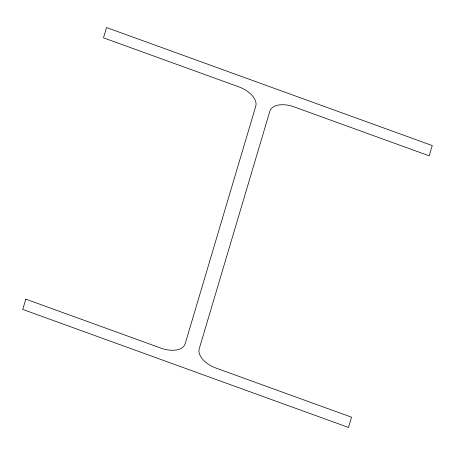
<?xml version="1.0" encoding="UTF-8"?>
<svg xmlns="http://www.w3.org/2000/svg" width="455" height="455" viewBox="0 0 455 455"><rect width="100%" height="100%" fill="white"/><g stroke="black" fill="none" stroke-linecap="round" stroke-linejoin="round"><path stroke-width="0.68" d="M25.804 299.162L22.75 309.434L348.467 427.455L351.522 417.184L216.358 368.209A21.999 12.427 21.5 0 1 199.239 348.775L269.815 111.316A21.999 12.427 21.5 0 1 294.032 106.862L429.196 155.838L432.25 145.566L106.533 27.545L103.478 37.816L238.642 86.791A21.999 12.427 21.5 0 1 255.761 106.225L185.185 343.684A21.999 12.427 21.5 0 1 160.968 348.138L25.804 299.162"/></g></svg>
